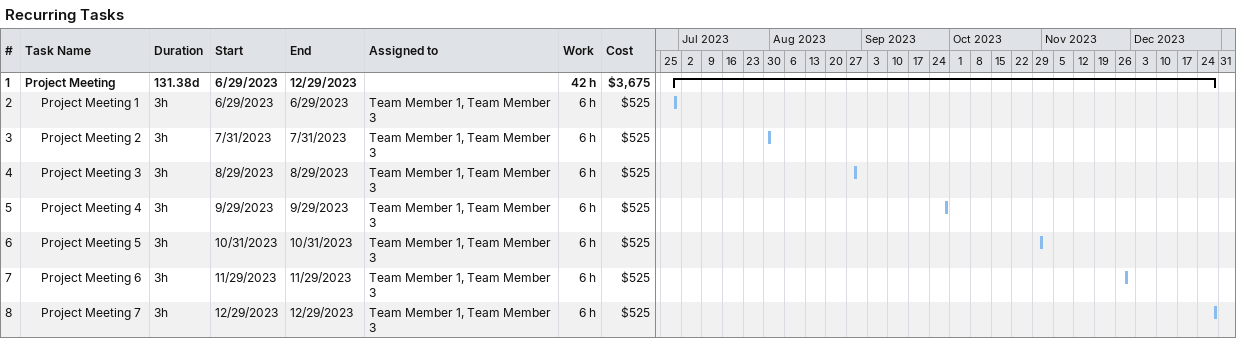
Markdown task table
Recurring Tasks

| ID | Level | Task | Duration | Start | Finish | Resources | Work (h) | Cost ($) |
|---|---|---|---|---|---|---|---|---|
| 1 | 1 | **Project Meeting** | 131.38d | 2023-06-29 | 2023-12-29 |  | 42 | 3675 |
| 2 | 2 | Project Meeting 1 | 3h | 2023-06-29 | 2023-06-29 | Team Member 1, Team Member 3 | 6 | 525 |
| 3 | 2 | Project Meeting 2 | 3h | 2023-07-31 | 2023-07-31 | Team Member 1, Team Member 3 | 6 | 525 |
| 4 | 2 | Project Meeting 3 | 3h | 2023-08-29 | 2023-08-29 | Team Member 1, Team Member 3 | 6 | 525 |
| 5 | 2 | Project Meeting 4 | 3h | 2023-09-29 | 2023-09-29 | Team Member 1, Team Member 3 | 6 | 525 |
| 6 | 2 | Project Meeting 5 | 3h | 2023-10-31 | 2023-10-31 | Team Member 1, Team Member 3 | 6 | 525 |
| 7 | 2 | Project Meeting 6 | 3h | 2023-11-29 | 2023-11-29 | Team Member 1, Team Member 3 | 6 | 525 |
| 8 | 2 | Project Meeting 7 | 3h | 2023-12-29 | 2023-12-29 | Team Member 1, Team Member 3 | 6 | 525 |
